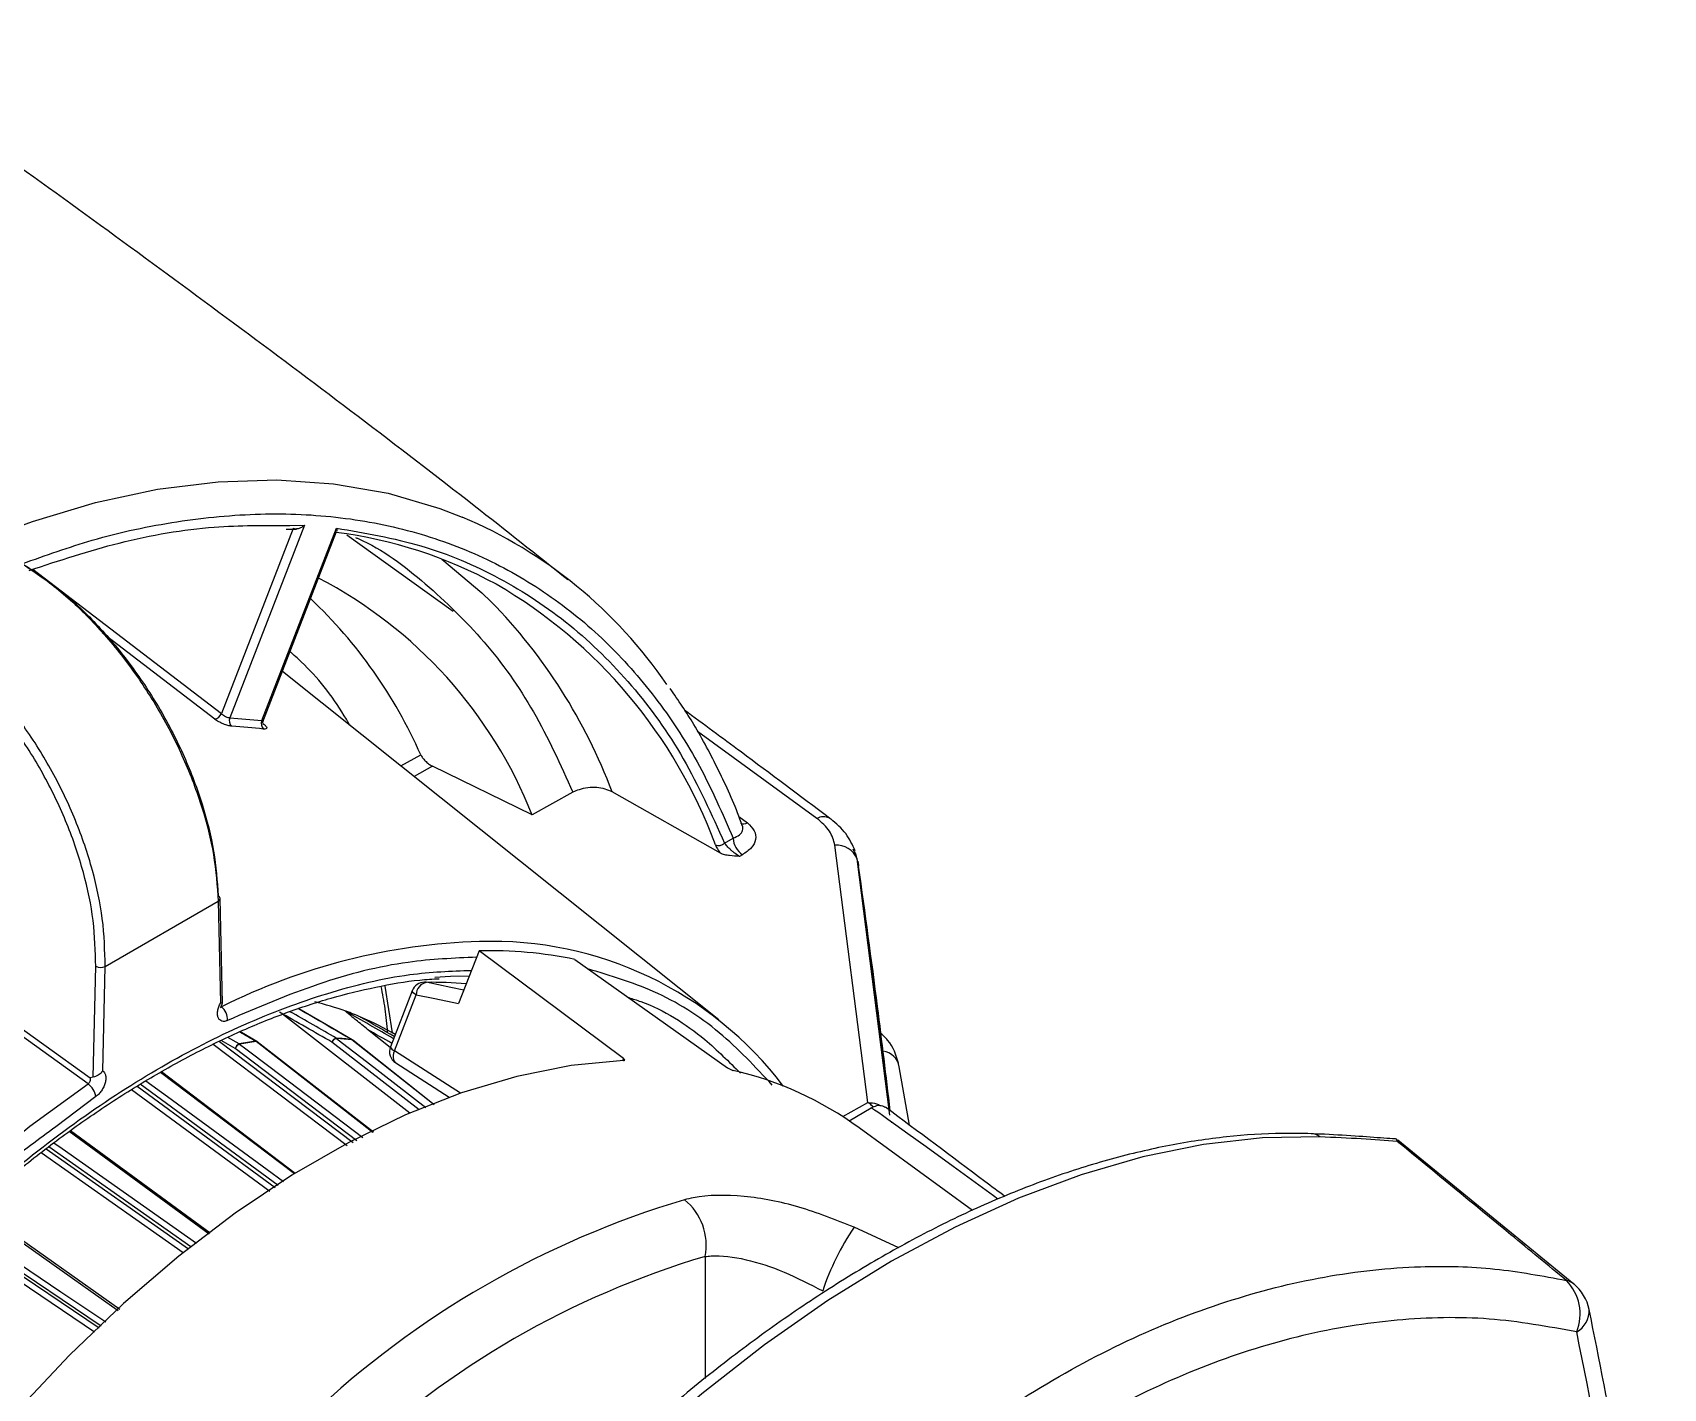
# Model space of a CAD drawing. Extents: x 16.7 to 113.1, y 4.5 to 84.5.
# Drawn here: x 85.933 to 89.568, y 9.338 to 12.36 of the extents above; entities that cross this region are included whole.
import ezdxf

# ---------------------------------------------------------------- set-up
doc = ezdxf.new("R2010")
doc.units = 0
doc.header["$MEASUREMENT"] = 0
doc.layers.add('OBJECT', color=7, linetype='CONTINUOUS')

msp = doc.modelspace()

# ---------------------------------------------------------------- linework, layer by layer
at = {"layer": 'OBJECT'}
for p, q in [((86.514, 11.2547), (86.354, 10.8422)), ((86.539, 11.2618), (86.3725, 10.8329)), ((86.4441, 10.8265), (86.6105, 11.2555)), ((86.4461, 10.8238), (86.6107, 11.248)), ((86.4982, 11.253), (86.5215, 11.2529)), ((86.5067, 11.2612), (86.539, 11.2618)), ((86.8705, 11.0697), (86.6335, 11.2395)), ((85.9338, 11.1639), (86.354, 10.8422)), ((86.3389, 10.83), (86.0878, 11.0222)), ((87.463, 10.1596), (86.4897, 10.9361)), ((86.3725, 10.8329), (86.4441, 10.8265)), ((87.6815, 10.6087), (87.4153, 10.8025)), ((86.7537, 10.7254), (86.7983, 10.7502)), ((86.8247, 10.7247), (86.7834, 10.7017)), ((87.0468, 10.6162), (86.8247, 10.7247)), ((86.0567, 10.0169), (85.1238, 10.6891)), ((87.1376, 10.6668), (87.0468, 10.6162)), ((87.4664, 10.5308), (87.2251, 10.6676)), ((87.5072, 10.6126), (87.5265, 10.5986)), ((87.4754, 10.5536), (87.4948, 10.5644)), ((87.7952, 9.9752), (87.7214, 10.5487)), ((87.5153, 10.5276), (87.5088, 10.524)), ((87.765, 10.5337), (87.7624, 10.5402)), ((87.7711, 10.5184), (87.765, 10.5337)), ((87.7682, 10.5283), (87.7662, 10.5341)), ((87.7713, 10.517), (87.7684, 10.5307)), ((87.844, 9.947), (87.7711, 10.5184)), ((87.844, 9.9577), (87.7728, 10.513)), ((86.0949, 10.2786), (86.3466, 10.424)), ((86.3466, 10.424), (86.3518, 10.1974)), ((86.3564, 10.1962), (86.351, 10.4304)), ((86.9282, 10.3134), (86.8826, 10.1959)), ((87.2501, 10.0738), (86.9282, 10.3134)), ((87.142, 10.2943), (87.4823, 10.053)), ((85.7148, 10.2796), (86.061, 10.0301)), ((86.0682, 10.0318), (86.0737, 10.279)), ((86.0897, 10.0461), (86.0949, 10.2786)), ((86.779, 10.2245), (86.7306, 10.0997)), ((86.7396, 10.0909), (86.788, 10.2156)), ((86.7737, 9.9518), (86.49, 10.172)), ((86.3494, 10.1114), (86.6475, 9.886)), ((86.3846, 10.0957), (86.3535, 10.1134)), ((86.3935, 10.106), (86.3682, 10.1205)), ((86.4329, 10.1113), (86.395, 10.1334)), ((86.6914, 9.909), (86.4312, 10.1112)), ((86.6926, 9.9096), (86.4339, 10.1106)), ((86.7948, 9.959), (86.6004, 10.11)), ((86.8279, 9.9703), (86.6447, 10.1152)), ((86.8285, 9.9705), (86.6465, 10.1144)), ((86.7302, 10.0984), (86.6798, 10.1383)), ((86.6341, 9.879), (86.3356, 10.1048)), ((86.6559, 9.8904), (86.3846, 10.0957)), ((86.8871, 9.9963), (86.7396, 10.0909)), ((87.2501, 10.0738), (87.2482, 10.0687)), ((86.5167, 9.8163), (86.2182, 10.0426)), ((86.5185, 9.8176), (86.2202, 10.0437)), ((86.7424, 10.0636), (86.8616, 9.9872)), ((87.8879, 9.925), (87.865, 10.0547)), ((86.0682, 10.0318), (86.061, 10.0301)), ((86.4617, 9.7775), (86.1531, 10.0035)), ((86.1659, 10.0116), (86.4738, 9.7861)), ((86.4804, 9.7907), (86.1729, 10.016)), ((86.0738, 9.9887), (85.9847, 9.9213)), ((87.7392, 9.944), (87.7952, 9.9752)), ((87.7529, 9.935), (87.8022, 9.9635)), ((87.7952, 9.9752), (87.7953, 9.9752)), ((87.8483, 9.9301), (87.8481, 9.9319)), ((86.3263, 9.682), (86.0148, 9.9105)), ((86.3291, 9.684), (86.0176, 9.9125)), ((88.0284, 9.7345), (87.7753, 9.9192)), ((89.3684, 9.5705), (88.9766, 9.8917)), ((86.2687, 9.6404), (85.952, 9.8634)), ((85.9636, 9.8725), (86.2802, 9.6495)), ((86.2858, 9.6535), (85.9689, 9.8767)), ((86.1274, 9.5143), (85.805, 9.7419)), ((86.0709, 9.4639), (85.7429, 9.685)), ((85.7532, 9.6946), (86.0815, 9.4733)), ((86.0855, 9.4769), (85.7571, 9.6983)), ((87.8641, 9.6515), (87.7641, 9.6973)), ((87.432, 9.6323), (87.432, 9.3603))]:
    msp.add_line(p, q, dxfattribs=at)
at = {"layer": 'OBJECT', "flags": 128}
for points in [[(85.833, 11.2338), (85.9325, 11.2704), (86.0733, 11.3125), (86.2116, 11.342), (86.3465, 11.3589), (86.4775, 11.3631), (86.604, 11.3545), (86.7254, 11.3332), (86.8411, 11.2993), (86.8907, 11.2802)], [(86.8453, 11.1865), (86.9345, 11.1116), (86.9551, 11.0916)], [(87.7091, 10.6095), (87.7102, 10.6089), (87.7123, 10.6074)], [(87.7728, 10.513), (87.7743, 10.5035), (87.7743, 10.5021)], [(86.8299, 10.2548), (86.8647, 10.2569), (86.9066, 10.2578)], [(86.735, 10.1307), (86.7192, 10.2346), (86.7188, 10.237)], [(86.788, 10.2156), (86.7844, 10.2179), (86.7816, 10.2201), (86.7798, 10.222), (86.779, 10.2236), (86.779, 10.2245)], [(86.788, 10.2156), (86.8295, 10.207), (86.8826, 10.1959)], [(86.8106, 10.2433), (86.8068, 10.2436), (86.8067, 10.2436)], [(86.8942, 10.2258), (86.8652, 10.2318), (86.8106, 10.2433)], [(86.6453, 10.1153), (86.6021, 10.1404), (86.5262, 10.1844)], [(86.6108, 10.1182), (86.6241, 10.1078), (86.6774, 10.0665), (86.8094, 9.964)], [(86.6453, 10.1153), (86.645, 10.1154), (86.6439, 10.1157)], [(86.6465, 10.1145), (86.6459, 10.1148), (86.6447, 10.1152)], [(86.3944, 10.1054), (86.408, 10.0951), (86.4624, 10.054), (86.6693, 9.8974)], [(86.7396, 10.0909), (86.7377, 10.0856), (86.7367, 10.0804), (86.7365, 10.0756), (86.7372, 10.0712), (86.7387, 10.0676), (86.7409, 10.0647), (86.7424, 10.0636)], [(87.2502, 10.0688), (87.1332, 10.0577), (87.0127, 10.0338), (86.8894, 9.9971), (86.7642, 9.9478), (86.6377, 9.8864), (86.5109, 9.8132), (86.3845, 9.7286), (86.2592, 9.6333), (86.1359, 9.5276), (86.0154, 9.4124), (85.8984, 9.2884)], [(84.7275, 8.1885), (84.7841, 8.3441), (84.854, 8.512), (84.9325, 8.6779), (85.0191, 8.841), (85.1132, 9), (85.2142, 9.1541), (85.3215, 9.3023), (85.4344, 9.4435), (85.5521, 9.577), (85.674, 9.7018), (85.7993, 9.8172), (85.9271, 9.9225), (86.0567, 10.0169)], [(86.1857, 10.0241), (86.2338, 9.9889), (86.4561, 9.8261), (86.4926, 9.7993)], [(88.0848, 9.7601), (88.0752, 9.7672), (87.985, 9.8328), (87.9247, 9.8765), (87.8844, 9.9056), (87.8574, 9.925), (87.8393, 9.9379), (87.8272, 9.9465), (87.8191, 9.9522), (87.8136, 9.956), (87.8099, 9.9585), (87.8075, 9.9602), (87.8058, 9.9613), (87.8047, 9.9621), (87.8039, 9.9626), (87.8034, 9.9629), (87.803, 9.9631), (87.8028, 9.9632), (87.8026, 9.9633), (87.8025, 9.9634), (87.8024, 9.9634), (87.8023, 9.9634), (87.8023, 9.9634), (87.8022, 9.9635), (87.8022, 9.9635), (87.8022, 9.9635), (87.8022, 9.9635), (87.8022, 9.9635), (87.8022, 9.9635)], [(88.8025, 9.8988), (88.6748, 9.8968), (88.5432, 9.882), (88.4081, 9.8545), (88.2704, 9.8145), (88.1306, 9.7622), (87.9894, 9.6978), (87.8475, 9.6216), (87.7057, 9.534), (87.5645, 9.4354), (87.4247, 9.3263), (87.2869, 9.2073), (87.1519, 9.0788), (87.0202, 8.9416), (86.8926, 8.7963)], [(85.9806, 9.8858), (85.9987, 9.8731), (86.2258, 9.7131), (86.2981, 9.6622)], [(85.7674, 9.708), (85.996, 9.5539), (86.0962, 9.4864)], [(86.1239, 9.5112), (86.109, 9.5218), (85.8014, 9.7389)]]:
    msp.add_lwpolyline(points, dxfattribs=at)
at = {"layer": 'OBJECT'}
for centre, radius, start, end in [((86.4812, 10.3138), 1.0495, 34.3991, 67.0351), ((86.4817, 10.2412), 1.0128, 61.3847, 82.7287), ((86.098, 10.2392), 1.0209, 21.6704, 62.4367), ((86.406, 10.1632), 1.1179, 20.2215, 59.8977), ((85.8111, 10.3144), 1.0791, 23.8199, 46.5937), ((86.0827, 10.2383), 1.2203, 20.5924, 44.3653), ((86.335, 10.8502), 0.0206, 280.6887, 336.9854), ((86.3883, 10.8265), 0.017, 157.8833, 227.4939), ((86.3251, 9.8345), 0.9808, 82.8058, 86.9752), ((86.4592, 10.8197), 0.0166, 155.8055, 227.1068), ((87.5181, 10.615), 0.0185, 247.0012, 297.0438), ((87.6961, 10.5809), 0.0314, 65.5477, 117.735), ((87.4624, 10.566), 0.018, 246.059, 316.3404), ((87.5403, 10.5657), 0.0455, 181.624, 236.7431), ((87.7261, 10.5006), 0.0484, 21.568, 95.5173), ((86.0589, 9.9521), 1.8033, 18.1196, 18.3009), ((86.3441, 10.4302), 0.00677, 292.0216, 67.7676), ((86.9708, 8.9612), 1.3736, 91.7265, 116.6914), ((86.9565, 9.5184), 0.8162, 37.2269, 91.9004), ((86.9527, 9.3821), 0.9316, 78.2745, 91.5064), ((86.0846, 10.2999), 0.0236, 242.5078, 295.8301), ((86.807, 10.2136), 0.03, 90.4672, 158.7943), ((86.8174, 10.2146), 0.0295, 103.5008, 177.9421), ((86.8187, 9.3267), 0.9166, 84.9365, 90.5105), ((86.3314, 10.1598), 0.0364, 357.7678, 51.984), ((86.4014, 9.5412), 0.6778, 70.1497, 76.3123), ((86.4084, 9.5614), 0.6565, 67.0086, 70.1264), ((86.4133, 9.5726), 0.6442, 59.3978, 67.0163), ((86.5692, 9.1074), 1.014, 97.8697, 99.9747), ((86.5701, 9.1063), 1.0144, 97.87, 99.9739), ((86.4265, 10.1051), 0.00773, 52.3908, 59.9147), ((86.431, 10.108), 0.00383, 60.5225, 99.5304), ((86.4318, 10.1077), 0.00359, 54.0236, 100.7324), ((86.4278, 10.1027), 0.01, 52.1506, 59.7505), ((86.6121, 10.1068), 0.0121, 100.0783, 165.0298), ((86.6129, 10.1049), 0.0135, 98.8142, 157.812), ((86.6064, 10.1125), 0.00718, 51.8959, 59.9533), ((86.5579, 9.3449), 0.7756, 83.633, 86.1485), ((86.5588, 9.345), 0.7749, 83.6317, 86.1493), ((86.6403, 10.1096), 0.00712, 51.8209, 59.9429), ((86.6403, 10.1066), 0.01, 51.6682, 59.8519), ((86.3982, 10.0929), 0.0139, 109.6325, 168.4694), ((86.3993, 10.0907), 0.0156, 108.4876, 161.2534), ((86.3896, 10.0992), 0.00784, 52.4988, 59.9316), ((86.7586, 10.0889), 0.03, 158.7943, 237.3381), ((86.744, 10.1043), 0.0141, 198.92, 251.8687), ((87.8235, 10.0482), 0.042, 8.8467, 82.4487), ((87.3232, 9.2979), 0.7684, 53.9565, 77.1044), ((86.0319, 9.9826), 0.0423, 8.2541, 54.1988), ((88.7821, 9.8736), 0.0324, 51.0923, 87.5898), ((87.9768, 7.773), 2.0717, 106.5663, 133.4284), ((87.3058, 9.6581), 0.1288, 348.4185, 51.4106), ((88.2558, 9.3666), 0.5926, 146.0732, 161.3859), ((87.9961, 7.7357), 1.9787, 106.5663, 133.4284), ((89.2762, 9.5042), 0.1066, 338.0127, 44.5723), ((89.3444, 9.5418), 0.038, 50.9992, 78.3337), ((89.3049, 9.494), 0.1, 11.5386, 50.6365), ((89.3489, 9.5116), 0.054, 298.8954, 2.5994)]:
    msp.add_arc(centre, radius, start, end, dxfattribs=at)
for centre, major_axis, ratio, start_param, end_param in [((84.9626, 8.9312), (153.9999, -89.436), 0.010493, 1.565973, 1.566739), ((84.9565, 8.9315), (156.3507, -89.6467), 0.010209, 1.566136, 1.566882), ((84.9626, 8.9312), (156.3569, -89.647), 0.010262, 1.566144, 1.566805), ((84.9626, 8.9312), (156.2256, -89.9492), 0.010617, 1.565547, 1.566226), ((84.9626, 8.9312), (154.1408, -89.1321), 0.010787, 1.565507, 1.565994), ((84.9626, 8.9312), (153.8946, -89.7439), 0.009875, 1.567018, 1.567254), ((84.9572, 8.9331), (156.2201, -89.9472), 0.010562, 1.565507, 1.565851), ((78.8891, 15.6123), (-8.6782, 15.0549), 0.435892, 3.994547, 4.058995)]:
    msp.add_ellipse(centre, major_axis=major_axis, ratio=ratio, start_param=start_param, end_param=end_param, dxfattribs=at)
for points, knots in [([(87.1261, 11.1405), (87.0567, 11.1955), (86.8171, 11.3855), (86.3984, 11.7011), (85.8704, 12.0873), (85.3332, 12.4631), (84.8909, 12.7631), (84.6251, 12.934), (84.5435, 12.9864)], [0, 0, 0, 0, 0.0839488, 0.289789, 0.495873, 0.7021638, 0.9086263, 1, 1, 1, 1]), ([(85.9097, 11.1762), (85.962, 11.1948), (86.079, 11.2365), (86.257, 11.2735), (86.4426, 11.2912), (86.6215, 11.2829), (86.7908, 11.2491), (86.9481, 11.1898), (87.0915, 11.1061), (87.2189, 10.9999), (87.329, 10.8729), (87.4226, 10.7293), (87.4708, 10.6191), (87.4948, 10.5644)], [0, 0, 0, 0, 0.073937, 0.165467, 0.258957, 0.353004, 0.447496, 0.541994, 0.636041, 0.729525, 0.821061, 0.911248, 1, 1, 1, 1]), ([(85.9256, 11.1613), (85.9927, 11.1834), (86.1331, 11.2296), (86.3282, 11.2626), (86.4509, 11.2616), (86.5067, 11.2612)], [0, 0, 0, 0, 0.332891, 0.696475, 1, 1, 1, 1]), ([(86.539, 11.2618), (86.5372, 11.2605), (86.5338, 11.2577), (86.5282, 11.2551), (86.5234, 11.2537), (86.5198, 11.2534), (86.5165, 11.2536), (86.5148, 11.2543), (86.514, 11.2547)], [0, 0, 0, 0, 0.249829, 0.499338, 0.644997, 0.775032, 0.892145, 1, 1, 1, 1]), ([(86.6105, 11.2555), (86.6743, 11.2445), (86.8024, 11.2225), (86.9761, 11.1483), (87.1339, 11.0444), (87.2711, 10.9089), (87.388, 10.7473), (87.4463, 10.618), (87.4754, 10.5536)], [0, 0, 0, 0, 0.165461, 0.332207, 0.5, 0.667784, 0.834534, 1, 1, 1, 1]), ([(86.6105, 11.2555), (86.6108, 11.2539), (86.6114, 11.2509), (86.6108, 11.2489), (86.6106, 11.248)], [0, 0, 0, 0, 0.543154, 1, 1, 1, 1]), ([(86.6527, 11.2348), (86.6547, 11.2339), (86.7123, 11.2095), (86.8104, 11.1339), (86.9425, 11.0067), (87.0536, 10.8514), (87.1097, 10.7282), (87.1376, 10.6668)], [0, 0, 0, 0, 0.008989, 0.257952, 0.506901, 0.75437, 1, 1, 1, 1]), ([(85.9065, 11.1785), (85.9351, 11.1593), (85.9921, 11.1209), (86.0743, 11.0418), (86.15, 10.9509), (86.2163, 10.8498), (86.2714, 10.7424), (86.3123, 10.6336), (86.3397, 10.525), (86.3443, 10.4581), (86.3466, 10.424)], [0, 0, 0, 0, 0.125536, 0.250752, 0.375675, 0.500324, 0.624651, 0.75007, 0.872262, 1, 1, 1, 1]), ([(85.9163, 11.1725), (85.9442, 11.1537), (85.9999, 11.1163), (86.0801, 11.0392), (86.154, 10.9505), (86.2191, 10.8516), (86.2728, 10.7469), (86.3131, 10.6399), (86.3398, 10.5342), (86.3444, 10.469), (86.3466, 10.4365)], [0, 0, 0, 0, 0.125719, 0.250525, 0.375694, 0.500217, 0.625479, 0.750016, 0.875168, 1, 1, 1, 1]), ([(86.0737, 10.279), (86.0729, 10.3125), (86.0712, 10.3795), (86.0485, 10.488), (86.0118, 10.5969), (85.961, 10.7036), (85.8985, 10.8038), (85.8262, 10.8935), (85.7472, 10.9709), (85.6917, 11.0082), (85.6639, 11.0268)], [0, 0, 0, 0, 0.125666, 0.250539, 0.37567, 0.500227, 0.625486, 0.75002, 0.875177, 1, 1, 1, 1]), ([(86.0949, 10.2786), (86.0939, 10.3137), (86.0921, 10.3824), (86.0684, 10.4935), (86.0309, 10.6044), (85.9788, 10.7134), (85.9148, 10.8157), (85.8409, 10.9075), (85.7598, 10.9869), (85.7028, 11.0252), (85.6743, 11.0444)], [0, 0, 0, 0, 0.128141, 0.25071, 0.37607, 0.500341, 0.624825, 0.749582, 0.874632, 1, 1, 1, 1]), ([(86.6402, 10.816), (86.6361, 10.8232), (86.6054, 10.877), (86.5608, 10.9324), (86.5153, 10.9728), (86.5068, 10.9803)], [0, 0, 0, 0, 0.112275, 0.834669, 1, 1, 1, 1]), ([(87.5149, 10.592), (87.5133, 10.5969), (87.4982, 10.6404), (87.4627, 10.7163), (87.4115, 10.8144), (87.3724, 10.8718), (87.3545, 10.8982)], [0, 0, 0, 0, 0.0422912, 0.3772894, 0.7139164, 1, 1, 1, 1]), ([(86.354, 10.8422), (86.3547, 10.8415), (86.3561, 10.8402), (86.3592, 10.8379), (86.3633, 10.8355), (86.3685, 10.8334), (86.3712, 10.8331), (86.3725, 10.8329)], [0, 0, 0, 0, 0.139822, 0.270031, 0.501054, 0.752076, 1, 1, 1, 1]), ([(87.7091, 10.6095), (87.6436, 10.6586), (87.5366, 10.7389), (87.4284, 10.8186), (87.3863, 10.8495)], [0, 0, 0, 0, 0.611774, 1, 1, 1, 1]), ([(86.3768, 10.814), (86.3741, 10.8143), (86.3687, 10.815), (86.3582, 10.8188), (86.3475, 10.824), (86.3417, 10.828), (86.3389, 10.83)], [0, 0, 0, 0, 0.24998, 0.499779, 0.749125, 1, 1, 1, 1]), ([(86.4441, 10.8265), (86.4451, 10.8264), (86.4469, 10.8263), (86.4472, 10.8272), (86.4473, 10.8276)], [0, 0, 0, 0, 0.612529, 1, 1, 1, 1]), ([(86.4464, 10.8204), (86.4487, 10.8184), (86.4531, 10.8145), (86.4554, 10.8101), (86.454, 10.8074), (86.4499, 10.8076), (86.4479, 10.8076)], [0, 0, 0, 0, 0.250089, 0.499955, 0.749358, 1, 1, 1, 1]), ([(86.4465, 10.8197), (86.4465, 10.8197), (86.4467, 10.8197), (86.4467, 10.8204), (86.4463, 10.823), (86.4471, 10.8259), (86.4475, 10.8274)], [0, 0, 0, 0, 0.042199, 0.239093, 0.62, 1, 1, 1, 1]), ([(86.7983, 10.7502), (86.7995, 10.7481), (86.8018, 10.7439), (86.808, 10.7368), (86.8154, 10.7304), (86.8212, 10.7265), (86.8241, 10.725), (86.8247, 10.7247)], [0, 0, 0, 0, 0.243971, 0.488094, 0.725807, 0.945379, 1, 1, 1, 1]), ([(87.2251, 10.6676), (87.22, 10.6699), (87.2097, 10.6747), (87.1903, 10.6777), (87.17, 10.6773), (87.1516, 10.6735), (87.1419, 10.6689), (87.1376, 10.6668)], [0, 0, 0, 0, 0.199356, 0.398465, 0.604141, 0.823638, 1, 1, 1, 1]), ([(87.4948, 10.5644), (87.4998, 10.5667), (87.5098, 10.5714), (87.5158, 10.5801), (87.517, 10.5872), (87.5157, 10.5907), (87.5152, 10.5921)], [0, 0, 0, 0, 0.3465081, 0.691868, 0.8778862, 1, 1, 1, 1]), ([(87.5265, 10.5986), (87.5324, 10.5929), (87.5443, 10.5815), (87.5462, 10.5614), (87.5371, 10.5424), (87.5226, 10.5325), (87.5153, 10.5276)], [0, 0, 0, 0, 0.2497037, 0.4994833, 0.7493642, 1, 1, 1, 1]), ([(87.7214, 10.5487), (87.7186, 10.5595), (87.7128, 10.581), (87.692, 10.5994), (87.6815, 10.6087)], [0, 0, 0, 0, 0.498689, 1, 1, 1, 1]), ([(87.7666, 10.5364), (87.7607, 10.5496), (87.7489, 10.5757), (87.7245, 10.5969), (87.7124, 10.6073)], [0, 0, 0, 0, 0.5038675, 1, 1, 1, 1]), ([(87.455, 10.5496), (87.4564, 10.5466), (87.4591, 10.5408), (87.4639, 10.5341), (87.4664, 10.5308)], [0, 0, 0, 0, 0.500123, 1, 1, 1, 1]), ([(87.5088, 10.524), (87.5074, 10.5249), (87.5043, 10.5266), (87.4994, 10.5301), (87.4942, 10.5341), (87.4878, 10.5397), (87.4806, 10.5467), (87.4771, 10.5513), (87.4754, 10.5536)], [0, 0, 0, 0, 0.115727, 0.237004, 0.365059, 0.500934, 0.749863, 1, 1, 1, 1]), ([(87.5088, 10.524), (87.5014, 10.5245), (87.4904, 10.5252), (87.4775, 10.5269), (87.4706, 10.5287), (87.4678, 10.5301), (87.4664, 10.5308)], [0, 0, 0, 0, 0.500735, 0.749885, 0.8817, 1, 1, 1, 1]), ([(87.845, 9.957), (87.8357, 10.0344), (87.814, 10.2162), (87.7888, 10.3978), (87.7743, 10.5021)], [0, 0, 0, 0, 0.425483, 1, 1, 1, 1]), ([(86.9227, 10.2993), (86.8723, 10.2971), (86.7587, 10.2923), (86.5717, 10.2455), (86.4352, 10.1872), (86.3677, 10.1584)], [0, 0, 0, 0, 0.287332, 0.648149, 1, 1, 1, 1]), ([(85.5389, 9.4821), (85.5815, 9.5297), (85.6824, 9.6423), (85.8503, 9.7949), (86.0357, 9.9401), (86.2208, 10.0589), (86.4058, 10.1537), (86.5912, 10.2226), (86.7621, 10.2644), (86.8659, 10.2683), (86.9114, 10.27)], [0, 0, 0, 0, 0.099341, 0.235057, 0.36757, 0.496648, 0.625716, 0.758229, 0.893954, 1, 1, 1, 1]), ([(87.5817, 10.0143), (87.5437, 10.055), (87.465, 10.1394), (87.327, 10.2263), (87.2216, 10.2579), (87.1727, 10.2726)], [0, 0, 0, 0, 0.333636, 0.6908678, 1, 1, 1, 1]), ([(85.5428, 9.4799), (85.5623, 9.5017), (85.6116, 9.5568), (85.6936, 9.6397), (85.7886, 9.7291), (85.8864, 9.8133), (85.9862, 9.8916), (86.0876, 9.9633), (86.19, 10.0281), (86.2928, 10.0854), (86.3955, 10.135), (86.4976, 10.1764), (86.5988, 10.2096), (86.6984, 10.2337), (86.779, 10.2479), (86.825, 10.2506), (86.8395, 10.2514)], [0, 0, 0, 0, 0.048236, 0.121324, 0.195512, 0.270523, 0.346155, 0.42226, 0.498735, 0.575511, 0.652555, 0.729865, 0.807474, 0.885454, 0.963926, 1, 1, 1, 1]), ([(86.7092, 10.2343), (86.7124, 10.2179), (86.7188, 10.1849), (86.7221, 10.1493), (86.7237, 10.1315)], [0, 0, 0, 0, 0.4989476, 1, 1, 1, 1]), ([(86.3677, 10.1584), (86.3655, 10.1575), (86.3609, 10.1558), (86.3548, 10.1564), (86.3499, 10.1593), (86.3465, 10.1644), (86.345, 10.1714), (86.3454, 10.1797), (86.3475, 10.1886), (86.3504, 10.1945), (86.3518, 10.1974)], [0, 0, 0, 0, 0.124953, 0.249943, 0.374541, 0.499761, 0.62495, 0.749937, 0.874867, 1, 1, 1, 1]), ([(86.3517, 10.1864), (86.3518, 10.1864), (86.352, 10.1862), (86.3523, 10.1872), (86.3528, 10.1885), (86.3534, 10.1899), (86.3535, 10.1903)], [0, 0, 0, 0, 0.094684, 0.444354, 0.831454, 1, 1, 1, 1]), ([(86.3563, 10.1962), (86.3563, 10.1962), (86.3567, 10.1962), (86.3555, 10.1964), (86.3532, 10.197), (86.3518, 10.1974)], [0, 0, 0, 0, 0.036965, 0.432057, 1, 1, 1, 1]), ([(86.3535, 10.1903), (86.3538, 10.1909), (86.3545, 10.1926), (86.3557, 10.1949), (86.3565, 10.1965)], [0, 0, 0, 0, 0.350509, 1, 1, 1, 1]), ([(86.6798, 10.1383), (86.6755, 10.1417), (86.6667, 10.1487), (86.6553, 10.1579), (86.6464, 10.1652), (86.6406, 10.1701), (86.6369, 10.1733), (86.6346, 10.1754), (86.6331, 10.1767), (86.6322, 10.1776), (86.6316, 10.1782), (86.6313, 10.1786), (86.6313, 10.1788), (86.6314, 10.1788), (86.6315, 10.1788), (86.6316, 10.1788)], [0, 0, 0, 0, 0.237979, 0.484148, 0.650086, 0.762113, 0.837909, 0.889366, 0.924478, 0.948612, 0.9654, 0.983338, 0.990532, 0.996562, 1, 1, 1, 1]), ([(87.2618, 10.2094), (87.2708, 10.2065), (87.3334, 10.1867), (87.419, 10.1321), (87.4851, 10.0665), (87.5111, 10.0408)], [0, 0, 0, 0, 0.093039, 0.643441, 1, 1, 1, 1]), ([(86.6644, 10.1658), (86.6643, 10.1658), (86.6643, 10.1659), (86.6643, 10.1659), (86.6645, 10.1659), (86.6647, 10.1658), (86.6648, 10.1657)], [0, 0, 0, 0, 0.067448, 0.179783, 0.555154, 1, 1, 1, 1]), ([(87.8632, 10.0629), (87.8577, 10.081), (87.8503, 10.1057), (87.8278, 10.1261), (87.8217, 10.1316)], [0, 0, 0, 0, 0.729356, 1, 1, 1, 1]), ([(87.2502, 10.0688), (87.2509, 10.0689), (87.2522, 10.0691), (87.253, 10.07), (87.2527, 10.0713), (87.2516, 10.0726), (87.2505, 10.0735), (87.2501, 10.0738)], [0, 0, 0, 0, 0.219651, 0.439261, 0.659735, 0.880539, 1, 1, 1, 1]), ([(86.0897, 10.0461), (86.0879, 10.0438), (86.0848, 10.04), (86.0789, 10.0358), (86.073, 10.0331), (86.0698, 10.0322), (86.0682, 10.0318)], [0, 0, 0, 0, 0.2952375, 0.5005577, 0.7503958, 1, 1, 1, 1]), ([(86.0897, 10.0461), (86.0911, 10.0448), (86.094, 10.0423), (86.0961, 10.0358), (86.0965, 10.028), (86.095, 10.0192), (86.0917, 10.0102), (86.0867, 10.0016), (86.0807, 9.994), (86.0761, 9.9904), (86.0738, 9.9887)], [0, 0, 0, 0, 0.125085, 0.250241, 0.37481, 0.499483, 0.624581, 0.749701, 0.874734, 1, 1, 1, 1]), ([(87.4823, 10.053), (87.4831, 10.0525), (87.4848, 10.0513), (87.4879, 10.0496), (87.4909, 10.0482), (87.4932, 10.0473), (87.4943, 10.0471), (87.4946, 10.047)], [0, 0, 0, 0, 0.219744, 0.439446, 0.659967, 0.880756, 1, 1, 1, 1]), ([(86.061, 10.0301), (86.0611, 10.0289), (86.0614, 10.0264), (86.0607, 10.0226), (86.0591, 10.0191), (86.0575, 10.0176), (86.0567, 10.0169)], [0, 0, 0, 0, 0.2577346, 0.5124762, 0.7590317, 1, 1, 1, 1]), ([(87.8068, 9.9653), (87.8056, 9.9666), (87.8019, 9.9706), (87.798, 9.9734), (87.7953, 9.9752)], [0, 0, 0, 0, 0.321905, 1, 1, 1, 1]), ([(87.7953, 9.9752), (87.8019, 9.9749), (87.812, 9.9745), (87.8201, 9.97), (87.823, 9.9684)], [0, 0, 0, 0, 0.645167, 1, 1, 1, 1]), ([(87.8022, 9.9635), (87.8066, 9.9655), (87.8157, 9.9698), (87.8269, 9.9698), (87.8319, 9.9659), (87.8337, 9.9644)], [0, 0, 0, 0, 0.364891, 0.759758, 1, 1, 1, 1]), ([(88.1003, 9.7663), (88.0854, 9.7774), (87.9967, 9.8437), (87.908, 9.91), (87.8342, 9.9651)], [0, 0, 0, 0, 0.1679704, 1, 1, 1, 1]), ([(85.9847, 9.9213), (85.9471, 9.8937), (85.8405, 9.8154), (85.6839, 9.6719), (85.5711, 9.5468), (85.5216, 9.4919)], [0, 0, 0, 0, 0.233943, 0.663952, 1, 1, 1, 1]), ([(88.7835, 9.906), (88.762, 9.9064), (88.7, 9.9076), (88.5949, 9.9007), (88.4676, 9.8816), (88.3374, 9.8511), (88.2052, 9.8094), (88.0714, 9.7566), (87.9366, 9.693), (87.8015, 9.6189), (87.6667, 9.5346), (87.5327, 9.4406), (87.4, 9.3372), (87.2694, 9.2248), (87.1412, 9.1042), (87.0183, 8.9778), (86.9273, 8.8765), (86.8781, 8.8184), (86.8664, 8.8046)], [0, 0, 0, 0, 0.035881, 0.103149, 0.170543, 0.238092, 0.305759, 0.373505, 0.4413, 0.509118, 0.576941, 0.644755, 0.712555, 0.780338, 0.848103, 0.91585, 0.98002, 1, 1, 1, 1]), ([(88.9704, 9.8943), (88.9623, 9.8949), (88.9362, 9.8967), (88.8797, 9.9007), (88.8249, 9.9044), (88.7895, 9.9053), (88.7831, 9.9055)], [0, 0, 0, 0, 0.163165, 0.52299, 0.914223, 1, 1, 1, 1]), ([(88.9751, 9.8886), (88.9493, 9.8906), (88.8975, 9.8947), (88.8342, 9.8974), (88.8025, 9.8988)], [0, 0, 0, 0, 0.497922, 1, 1, 1, 1]), ([(88.9751, 9.8886), (88.9751, 9.8886), (88.9751, 9.8889), (88.9749, 9.8899), (88.9741, 9.8928), (88.973, 9.8958), (88.9707, 9.8944), (88.9704, 9.8942)], [0, 0, 0, 0, 0.008938, 0.085483, 0.262035, 0.899512, 1, 1, 1, 1]), ([(88.9763, 9.8913), (88.9764, 9.8917), (88.9771, 9.8929), (88.9761, 9.8905), (88.9753, 9.8889), (88.9751, 9.8886), (88.9751, 9.8886)], [0, 0, 0, 0, 0.261956, 0.89275, 0.988967, 1, 1, 1, 1]), ([(89.3521, 9.579), (89.3109, 9.6129), (89.1852, 9.7162), (89.0595, 9.8193), (88.9751, 9.8886)], [0, 0, 0, 0, 0.328344, 1, 1, 1, 1]), ([(87.7641, 9.6973), (87.7231, 9.7138), (87.6406, 9.7468), (87.5149, 9.7707), (87.4314, 9.7693), (87.3926, 9.7603), (87.3861, 9.7588)], [0, 0, 0, 0, 0.304165, 0.612213, 0.935018, 1, 1, 1, 1]), ([(87.432, 9.6323), (87.4364, 9.6327), (87.4632, 9.6356), (87.5212, 9.6285), (87.6078, 9.6003), (87.6655, 9.5706), (87.6942, 9.5557)], [0, 0, 0, 0, 0.063317, 0.382239, 0.692331, 1, 1, 1, 1]), ([(87.1655, 8.3167), (87.2225, 8.4002), (87.3367, 8.5674), (87.5256, 8.7941), (87.7249, 8.9995), (87.9347, 9.1781), (88.1515, 9.3288), (88.3721, 9.449), (88.5937, 9.5365), (88.8131, 9.5919), (89.0136, 9.6131), (89.194, 9.6086), (89.2994, 9.5889), (89.3521, 9.579)], [0, 0, 0, 0, 0.0947289, 0.1897538, 0.2844742, 0.3792526, 0.4743386, 0.5691143, 0.6628629, 0.7569108, 0.8506657, 0.9253324, 1, 1, 1, 1]), ([(89.375, 9.4643), (89.3105, 9.476), (89.1814, 9.4995), (88.9758, 9.4951), (88.7651, 9.4615), (88.5512, 9.3945), (88.3374, 9.2968), (88.1273, 9.1697), (87.9238, 9.0143), (87.7289, 8.8343), (87.5543, 8.6423), (87.3993, 8.4458), (87.3101, 8.3129), (87.2655, 8.2465)], [0, 0, 0, 0, 0.0941084, 0.1885081, 0.2826058, 0.3767764, 0.4712531, 0.5654204, 0.6584643, 0.7518055, 0.8448573, 0.9224279, 1, 1, 1, 1]), ([(89.5683, 8.6102), (89.5576, 8.6751), (89.5268, 8.8632), (89.4728, 9.1638), (89.4252, 9.4021), (89.4029, 9.514)], [0, 0, 0, 0, 0.218244, 0.632955, 1, 1, 1, 1])]:
    msp.add_open_spline(points, degree=3, knots=knots, dxfattribs=at)

doc.saveas('drawing.dxf')
